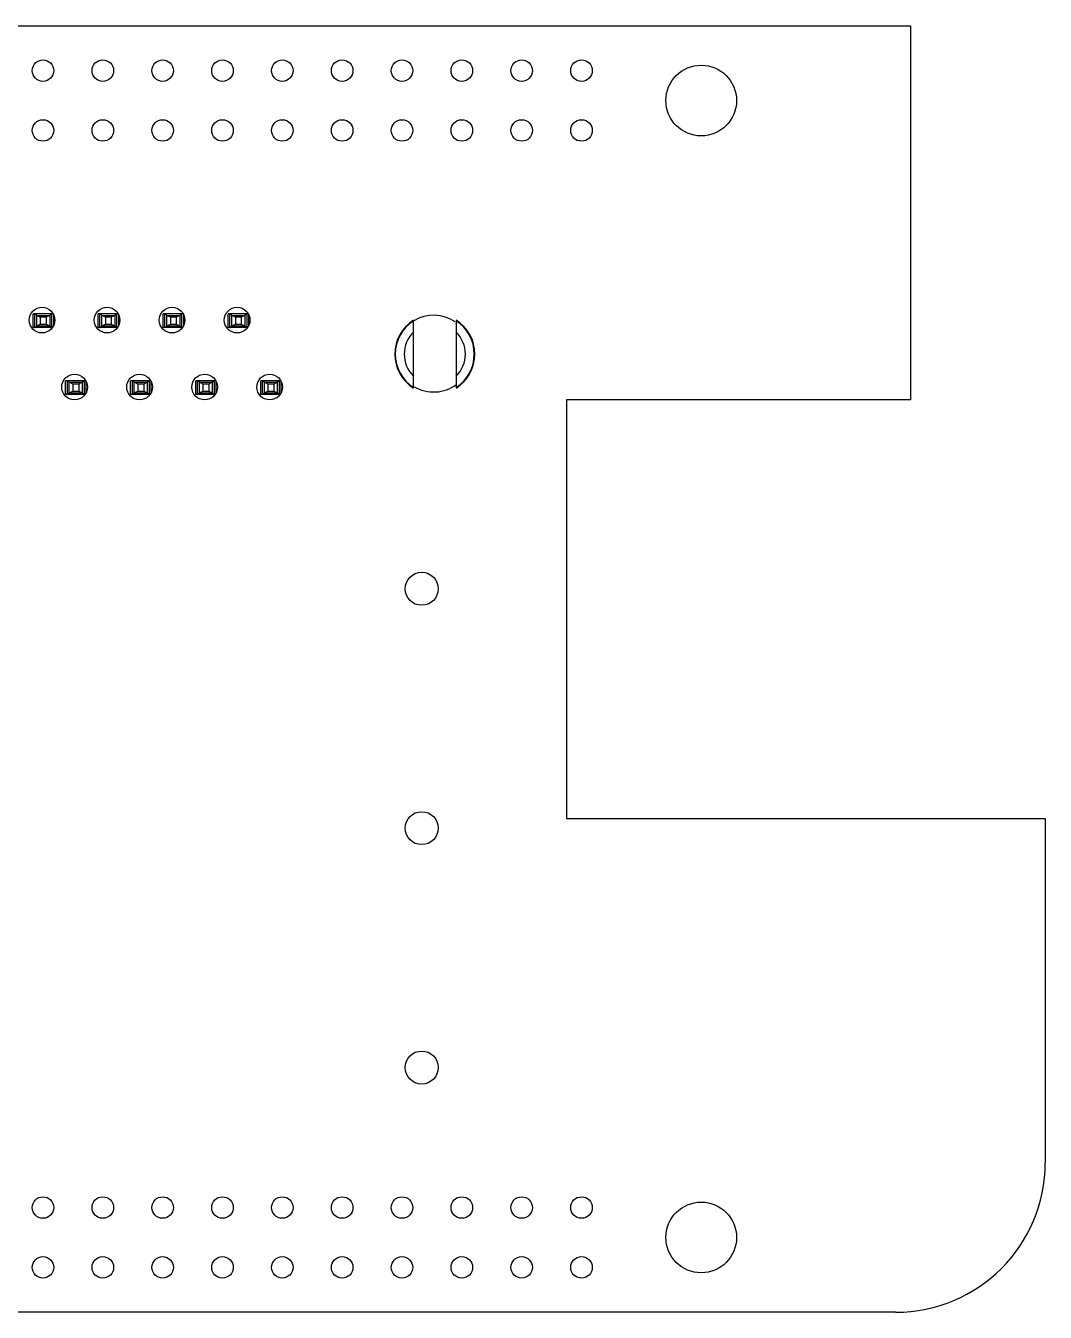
# Model space of a CAD drawing. Header units: millimetres. Extents: x -86.4 to 0, y 0 to 54.6.
# Drawn here: x -43.3 to 0, y 0 to 54.6 of the extents above; entities that cross this region are included whole.
import ezdxf

# ---------------------------------------------------------------- set-up
doc = ezdxf.new("R2010")
doc.units = ezdxf.units.MM

msp = doc.modelspace()

# ---------------------------------------------------------------- linework, layer by layer
at = {"color": 7, "linetype": 'Continuous', "lineweight": 25}
for p, q in [((-73.66, 54.61), (-5.715, 54.61)), ((-5.715, 54.61), (-5.715, 38.735)), ((-42.111, 42.38), (-42.962, 42.38)), ((-42.962, 41.8), (-42.962, 42.38)), ((-42.887, 41.8), (-42.887, 42.38)), ((-42.807, 42.315), (-42.257, 42.315)), ((-42.657, 42.24), (-42.807, 42.315)), ((-42.807, 41.865), (-42.807, 42.315)), ((-42.657, 42.24), (-42.657, 41.94)), ((-42.407, 42.24), (-42.657, 42.24)), ((-42.257, 42.315), (-42.407, 42.24)), ((-42.407, 42.24), (-42.407, 41.94)), ((-42.257, 42.315), (-42.257, 41.865)), ((-42.177, 42.38), (-42.177, 41.8)), ((-42.102, 42.365), (-42.102, 41.862)), ((-39.35, 42.38), (-40.202, 42.38)), ((-40.202, 41.8), (-40.202, 42.38)), ((-40.127, 41.8), (-40.127, 42.38)), ((-40.047, 42.315), (-39.497, 42.315)), ((-39.897, 42.24), (-40.047, 42.315)), ((-40.047, 41.865), (-40.047, 42.315)), ((-39.647, 42.24), (-39.897, 42.24)), ((-39.897, 42.24), (-39.897, 41.94)), ((-39.497, 42.315), (-39.647, 42.24)), ((-39.647, 42.24), (-39.647, 41.94)), ((-39.497, 42.315), (-39.497, 41.865)), ((-39.417, 42.38), (-39.417, 41.8)), ((-39.342, 42.367), (-39.342, 41.86)), ((-36.589, 42.38), (-37.442, 42.38)), ((-37.442, 41.8), (-37.442, 42.38)), ((-37.367, 41.8), (-37.367, 42.38)), ((-37.287, 42.315), (-36.737, 42.315)), ((-37.137, 42.24), (-37.287, 42.315)), ((-37.287, 41.865), (-37.287, 42.315)), ((-36.887, 42.24), (-37.137, 42.24)), ((-37.137, 42.24), (-37.137, 41.94)), ((-36.737, 42.315), (-36.887, 42.24)), ((-36.887, 42.24), (-36.887, 41.94)), ((-36.737, 42.315), (-36.737, 41.865)), ((-36.657, 42.38), (-36.657, 41.8)), ((-36.582, 42.369), (-36.582, 41.858)), ((-33.828, 42.38), (-34.682, 42.38)), ((-34.682, 41.8), (-34.682, 42.38)), ((-34.607, 41.8), (-34.607, 42.38)), ((-34.527, 42.315), (-33.977, 42.315)), ((-34.377, 42.24), (-34.527, 42.315)), ((-34.527, 41.865), (-34.527, 42.315)), ((-34.377, 42.24), (-34.377, 41.94)), ((-34.127, 42.24), (-34.377, 42.24)), ((-33.977, 42.315), (-34.127, 42.24)), ((-34.127, 42.24), (-34.127, 41.94)), ((-33.977, 42.315), (-33.977, 41.865)), ((-33.897, 42.38), (-33.897, 41.8)), ((-33.822, 42.371), (-33.822, 41.856)), ((-42.139, 41.8), (-42.962, 41.8)), ((-42.807, 41.865), (-42.657, 41.94)), ((-42.807, 41.865), (-42.257, 41.865)), ((-42.657, 41.94), (-42.407, 41.94)), ((-42.407, 41.94), (-42.257, 41.865)), ((-39.378, 41.8), (-40.202, 41.8)), ((-40.047, 41.865), (-39.897, 41.94)), ((-40.047, 41.865), (-39.497, 41.865)), ((-39.897, 41.94), (-39.647, 41.94)), ((-39.647, 41.94), (-39.497, 41.865)), ((-36.617, 41.8), (-37.442, 41.8)), ((-37.287, 41.865), (-37.137, 41.94)), ((-37.287, 41.865), (-36.737, 41.865)), ((-37.137, 41.94), (-36.887, 41.94)), ((-36.887, 41.94), (-36.737, 41.865)), ((-33.856, 41.8), (-34.682, 41.8)), ((-34.527, 41.865), (-34.377, 41.94)), ((-34.527, 41.865), (-33.977, 41.865)), ((-34.377, 41.94), (-34.127, 41.94)), ((-34.127, 41.94), (-33.977, 41.865)), ((-26.812, 39.732), (-26.812, 41.608)), ((-25.012, 41.608), (-25.012, 39.732)), ((-40.73, 39.54), (-41.582, 39.54)), ((-41.582, 38.96), (-41.582, 39.54)), ((-41.507, 38.96), (-41.507, 39.54)), ((-41.427, 39.475), (-40.877, 39.475)), ((-41.277, 39.4), (-41.427, 39.475)), ((-41.427, 39.025), (-41.427, 39.475)), ((-41.027, 39.4), (-41.277, 39.4)), ((-41.277, 39.4), (-41.277, 39.1)), ((-40.877, 39.475), (-41.027, 39.4)), ((-41.027, 39.4), (-41.027, 39.1)), ((-40.877, 39.475), (-40.877, 39.025)), ((-40.797, 39.54), (-40.797, 38.96)), ((-40.722, 39.526), (-40.722, 39.021)), ((-37.969, 39.54), (-38.822, 39.54)), ((-38.822, 38.96), (-38.822, 39.54)), ((-38.747, 38.96), (-38.747, 39.54)), ((-38.667, 39.025), (-38.667, 39.475)), ((-38.517, 39.4), (-38.667, 39.475)), ((-38.667, 39.475), (-38.117, 39.475)), ((-38.517, 39.4), (-38.517, 39.1)), ((-38.267, 39.4), (-38.517, 39.4)), ((-38.117, 39.475), (-38.267, 39.4)), ((-38.267, 39.4), (-38.267, 39.1)), ((-38.117, 39.475), (-38.117, 39.025)), ((-38.037, 39.54), (-38.037, 38.96)), ((-37.962, 39.528), (-37.962, 39.019)), ((-35.208, 39.54), (-36.062, 39.54)), ((-36.062, 38.96), (-36.062, 39.54)), ((-35.987, 38.96), (-35.987, 39.54)), ((-35.907, 39.025), (-35.907, 39.475)), ((-35.757, 39.4), (-35.907, 39.475)), ((-35.907, 39.475), (-35.357, 39.475)), ((-35.757, 39.4), (-35.757, 39.1)), ((-35.507, 39.4), (-35.757, 39.4)), ((-35.357, 39.475), (-35.507, 39.4)), ((-35.507, 39.4), (-35.507, 39.1)), ((-35.357, 39.475), (-35.357, 39.025)), ((-35.277, 39.54), (-35.277, 38.96)), ((-35.202, 39.53), (-35.202, 39.017)), ((-32.447, 39.54), (-33.302, 39.54)), ((-33.302, 38.96), (-33.302, 39.54)), ((-33.227, 38.96), (-33.227, 39.54)), ((-33.147, 39.025), (-33.147, 39.475)), ((-32.997, 39.4), (-33.147, 39.475)), ((-33.147, 39.475), (-32.597, 39.475)), ((-32.997, 39.4), (-32.997, 39.1)), ((-32.747, 39.4), (-32.997, 39.4)), ((-32.597, 39.475), (-32.747, 39.4)), ((-32.747, 39.4), (-32.747, 39.1)), ((-32.597, 39.475), (-32.597, 39.025)), ((-32.517, 39.54), (-32.517, 38.96)), ((-32.442, 39.531), (-32.442, 39.015)), ((-40.759, 38.96), (-41.582, 38.96)), ((-41.427, 39.025), (-41.277, 39.1)), ((-41.427, 39.025), (-40.877, 39.025)), ((-41.277, 39.1), (-41.027, 39.1)), ((-41.027, 39.1), (-40.877, 39.025)), ((-37.998, 38.96), (-38.822, 38.96)), ((-38.667, 39.025), (-38.517, 39.1)), ((-38.667, 39.025), (-38.117, 39.025)), ((-38.517, 39.1), (-38.267, 39.1)), ((-38.267, 39.1), (-38.117, 39.025)), ((-35.237, 38.96), (-36.062, 38.96)), ((-35.907, 39.025), (-35.757, 39.1)), ((-35.907, 39.025), (-35.357, 39.025)), ((-35.757, 39.1), (-35.507, 39.1)), ((-35.507, 39.1), (-35.357, 39.025)), ((-32.476, 38.96), (-33.302, 38.96)), ((-33.147, 39.025), (-32.997, 39.1)), ((-33.147, 39.025), (-32.597, 39.025)), ((-32.997, 39.1), (-32.747, 39.1)), ((-32.747, 39.1), (-32.597, 39.025)), ((-20.32, 38.735), (-20.32, 20.955)), ((-5.715, 38.735), (-20.32, 38.735)), ((-20.32, 20.955), (0, 20.955)), ((0, 20.955), (0, 6.35)), ((-6.35, 0), (-73.66, 0))]:
    msp.add_line(p, q, dxfattribs=at)
for centre, radius in [((-42.545, 52.705), 0.457), ((-40.005, 52.705), 0.457), ((-37.465, 52.705), 0.457), ((-34.925, 52.705), 0.457), ((-32.385, 52.705), 0.457), ((-29.845, 52.705), 0.457), ((-27.305, 52.705), 0.457), ((-24.765, 52.705), 0.457), ((-22.225, 52.705), 0.457), ((-19.685, 52.705), 0.457), ((-14.605, 51.435), 1.5), ((-42.545, 50.165), 0.457), ((-40.005, 50.165), 0.457), ((-37.465, 50.165), 0.457), ((-34.925, 50.165), 0.457), ((-32.385, 50.165), 0.457), ((-29.845, 50.165), 0.457), ((-27.305, 50.165), 0.457), ((-24.765, 50.165), 0.457), ((-22.225, 50.165), 0.457), ((-19.685, 50.165), 0.457), ((-42.586, 42.113), 0.545), ((-39.825, 42.113), 0.545), ((-37.064, 42.113), 0.545), ((-34.303, 42.113), 0.545), ((-41.205, 39.273), 0.545), ((-38.444, 39.273), 0.545), ((-35.683, 39.273), 0.545), ((-32.922, 39.273), 0.545), ((-26.467, 30.709), 0.7), ((-26.467, 20.549), 0.7), ((-26.467, 10.389), 0.7), ((-42.545, 4.445), 0.457), ((-40.005, 4.445), 0.457), ((-37.465, 4.445), 0.457), ((-34.925, 4.445), 0.457), ((-32.385, 4.445), 0.457), ((-29.845, 4.445), 0.457), ((-27.305, 4.445), 0.457), ((-24.765, 4.445), 0.457), ((-22.225, 4.445), 0.457), ((-19.685, 4.445), 0.457), ((-14.605, 3.175), 1.5), ((-42.545, 1.905), 0.457), ((-40.005, 1.905), 0.457), ((-37.465, 1.905), 0.457), ((-34.925, 1.905), 0.457), ((-32.385, 1.905), 0.457), ((-29.845, 1.905), 0.457), ((-27.305, 1.905), 0.457), ((-24.765, 1.905), 0.457), ((-22.225, 1.905), 0.457), ((-19.685, 1.905), 0.457)]:
    msp.add_circle(centre, radius, dxfattribs=at)
for centre, radius, start, end in [((-25.912, 40.67), 1.7, 121.9654, 237.9246), ((-25.912, 40.67), 1.677, 122.457, 237.5429), ((-25.962, 40.693), 1.63, 55.6964, 121.2627), ((-25.912, 40.67), 1.7, 301.9622, 57.9374), ((-25.912, 40.67), 1.677, 302.457, 57.5429), ((-25.912, 40.67), 1.3, 133.8131, 226.1869), ((-25.912, 40.67), 1.3, 313.8131, 46.1869), ((-25.962, 40.693), 1.63, 239.5617, 306.3509), ((-6.35, 6.35), 6.35, 270.0039, 359.9961)]:
    msp.add_arc(centre, radius, start, end, dxfattribs=at)
for points, knots in [([(-42.807, 42.315), (-42.807, 42.315), (-42.808, 42.316), (-42.81, 42.318), (-42.812, 42.32), (-42.815, 42.322), (-42.818, 42.325), (-42.822, 42.329), (-42.828, 42.335), (-42.834, 42.341), (-42.842, 42.349), (-42.852, 42.358), (-42.862, 42.366), (-42.865, 42.369), (-42.869, 42.372), (-42.873, 42.375), (-42.875, 42.376), (-42.878, 42.378), (-42.88, 42.379), (-42.882, 42.38), (-42.885, 42.38), (-42.887, 42.38)], [0, 0, 0, 0, 0.0000213032, 0.0000213032, 0.0000213032, 0.000042431, 0.000042431, 0.000042431, 0.0000723384, 0.0000723384, 0.0000723384, 0.0001136473, 0.0001136473, 0.0001136473, 0.0001274369, 0.0001274369, 0.0001274369, 0.0001360899, 0.0001360899, 0.0001360899, 0.0001431283, 0.0001431283, 0.0001431283, 0.0001431283]), ([(-42.177, 42.38), (-42.179, 42.38), (-42.182, 42.38), (-42.184, 42.379), (-42.188, 42.377), (-42.192, 42.374), (-42.196, 42.371), (-42.207, 42.363), (-42.217, 42.353), (-42.226, 42.345), (-42.233, 42.338), (-42.239, 42.333), (-42.244, 42.328), (-42.248, 42.324), (-42.251, 42.321), (-42.253, 42.319), (-42.255, 42.317), (-42.257, 42.316), (-42.257, 42.315), (-42.257, 42.315), (-42.257, 42.315), (-42.257, 42.315)], [0, 0, 0, 0, 0.0000067135, 0.0000067135, 0.0000067135, 0.0000211926, 0.0000211926, 0.0000211926, 0.0000645725, 0.0000645725, 0.0000645725, 0.0000955232, 0.0000955232, 0.0000955232, 0.0001191342, 0.0001191342, 0.0001191342, 0.0001390677, 0.0001390677, 0.0001390677, 0.0001439568, 0.0001439568, 0.0001439568, 0.0001439568]), ([(-40.047, 42.315), (-40.047, 42.315), (-40.048, 42.316), (-40.05, 42.318), (-40.052, 42.32), (-40.055, 42.322), (-40.058, 42.325), (-40.062, 42.329), (-40.068, 42.335), (-40.074, 42.341), (-40.082, 42.349), (-40.092, 42.358), (-40.102, 42.366), (-40.105, 42.369), (-40.109, 42.372), (-40.113, 42.375), (-40.115, 42.376), (-40.118, 42.378), (-40.12, 42.379), (-40.122, 42.38), (-40.125, 42.38), (-40.127, 42.38)], [0, 0, 0, 0, 0.0000213032, 0.0000213032, 0.0000213032, 0.000042431, 0.000042431, 0.000042431, 0.0000723384, 0.0000723384, 0.0000723384, 0.0001136473, 0.0001136473, 0.0001136473, 0.0001274369, 0.0001274369, 0.0001274369, 0.0001360899, 0.0001360899, 0.0001360899, 0.0001431283, 0.0001431283, 0.0001431283, 0.0001431283]), ([(-39.417, 42.38), (-39.419, 42.38), (-39.422, 42.38), (-39.424, 42.379), (-39.428, 42.377), (-39.432, 42.374), (-39.436, 42.371), (-39.447, 42.363), (-39.457, 42.353), (-39.466, 42.345), (-39.473, 42.338), (-39.479, 42.333), (-39.484, 42.328), (-39.488, 42.324), (-39.491, 42.321), (-39.493, 42.319), (-39.495, 42.317), (-39.497, 42.316), (-39.497, 42.315), (-39.497, 42.315), (-39.497, 42.315), (-39.497, 42.315)], [0, 0, 0, 0, 0.0000067135, 0.0000067135, 0.0000067135, 0.0000211926, 0.0000211926, 0.0000211926, 0.0000645725, 0.0000645725, 0.0000645725, 0.0000955232, 0.0000955232, 0.0000955232, 0.0001191342, 0.0001191342, 0.0001191342, 0.0001390677, 0.0001390677, 0.0001390677, 0.0001439568, 0.0001439568, 0.0001439568, 0.0001439568]), ([(-37.287, 42.315), (-37.287, 42.315), (-37.288, 42.316), (-37.29, 42.318), (-37.292, 42.32), (-37.295, 42.322), (-37.298, 42.325), (-37.302, 42.329), (-37.308, 42.335), (-37.314, 42.341), (-37.322, 42.349), (-37.332, 42.358), (-37.342, 42.366), (-37.345, 42.369), (-37.349, 42.372), (-37.353, 42.375), (-37.355, 42.376), (-37.358, 42.378), (-37.36, 42.379), (-37.362, 42.38), (-37.365, 42.38), (-37.367, 42.38)], [0, 0, 0, 0, 0.0000213032, 0.0000213032, 0.0000213032, 0.000042431, 0.000042431, 0.000042431, 0.0000723384, 0.0000723384, 0.0000723384, 0.0001136473, 0.0001136473, 0.0001136473, 0.0001274369, 0.0001274369, 0.0001274369, 0.0001360899, 0.0001360899, 0.0001360899, 0.0001431283, 0.0001431283, 0.0001431283, 0.0001431283]), ([(-36.657, 42.38), (-36.659, 42.38), (-36.662, 42.38), (-36.664, 42.379), (-36.668, 42.377), (-36.672, 42.374), (-36.676, 42.371), (-36.687, 42.363), (-36.697, 42.353), (-36.706, 42.345), (-36.713, 42.338), (-36.719, 42.333), (-36.724, 42.328), (-36.728, 42.324), (-36.731, 42.321), (-36.733, 42.319), (-36.735, 42.317), (-36.737, 42.316), (-36.737, 42.315), (-36.737, 42.315), (-36.737, 42.315), (-36.737, 42.315)], [0, 0, 0, 0, 0.0000067135, 0.0000067135, 0.0000067135, 0.0000211926, 0.0000211926, 0.0000211926, 0.0000645725, 0.0000645725, 0.0000645725, 0.0000955232, 0.0000955232, 0.0000955232, 0.0001191342, 0.0001191342, 0.0001191342, 0.0001390677, 0.0001390677, 0.0001390677, 0.0001439568, 0.0001439568, 0.0001439568, 0.0001439568]), ([(-34.527, 42.315), (-34.527, 42.315), (-34.528, 42.316), (-34.53, 42.318), (-34.532, 42.32), (-34.535, 42.322), (-34.538, 42.325), (-34.542, 42.329), (-34.548, 42.335), (-34.554, 42.341), (-34.562, 42.349), (-34.572, 42.358), (-34.582, 42.366), (-34.585, 42.369), (-34.589, 42.372), (-34.593, 42.375), (-34.595, 42.376), (-34.598, 42.378), (-34.6, 42.379), (-34.602, 42.38), (-34.605, 42.38), (-34.607, 42.38)], [0, 0, 0, 0, 0.0000213032, 0.0000213032, 0.0000213032, 0.000042431, 0.000042431, 0.000042431, 0.0000723384, 0.0000723384, 0.0000723384, 0.0001136473, 0.0001136473, 0.0001136473, 0.0001274369, 0.0001274369, 0.0001274369, 0.0001360899, 0.0001360899, 0.0001360899, 0.0001431283, 0.0001431283, 0.0001431283, 0.0001431283]), ([(-33.897, 42.38), (-33.899, 42.38), (-33.902, 42.38), (-33.904, 42.379), (-33.908, 42.377), (-33.912, 42.374), (-33.916, 42.371), (-33.927, 42.363), (-33.937, 42.353), (-33.946, 42.345), (-33.953, 42.338), (-33.959, 42.333), (-33.964, 42.328), (-33.968, 42.324), (-33.971, 42.321), (-33.973, 42.319), (-33.975, 42.317), (-33.977, 42.316), (-33.977, 42.315), (-33.977, 42.315), (-33.977, 42.315), (-33.977, 42.315)], [0, 0, 0, 0, 0.0000067135, 0.0000067135, 0.0000067135, 0.0000211926, 0.0000211926, 0.0000211926, 0.0000645725, 0.0000645725, 0.0000645725, 0.0000955232, 0.0000955232, 0.0000955232, 0.0001191342, 0.0001191342, 0.0001191342, 0.0001390677, 0.0001390677, 0.0001390677, 0.0001439568, 0.0001439568, 0.0001439568, 0.0001439568]), ([(-42.887, 41.8), (-42.885, 41.8), (-42.883, 41.801), (-42.881, 41.802), (-42.876, 41.803), (-42.872, 41.806), (-42.868, 41.809), (-42.857, 41.818), (-42.847, 41.827), (-42.838, 41.836), (-42.832, 41.842), (-42.826, 41.848), (-42.821, 41.853), (-42.817, 41.856), (-42.813, 41.86), (-42.811, 41.862), (-42.809, 41.864), (-42.808, 41.865), (-42.807, 41.865), (-42.807, 41.865), (-42.807, 41.865), (-42.807, 41.865)], [0, 0, 0, 0, 0.0000067135, 0.0000067135, 0.0000067135, 0.0000211926, 0.0000211926, 0.0000211926, 0.0000645725, 0.0000645725, 0.0000645725, 0.0000955232, 0.0000955232, 0.0000955232, 0.0001191342, 0.0001191342, 0.0001191342, 0.0001390677, 0.0001390677, 0.0001390677, 0.0001439568, 0.0001439568, 0.0001439568, 0.0001439568]), ([(-42.257, 41.865), (-42.257, 41.865), (-42.256, 41.864), (-42.254, 41.863), (-42.252, 41.861), (-42.25, 41.858), (-42.246, 41.855), (-42.242, 41.851), (-42.236, 41.846), (-42.23, 41.84), (-42.222, 41.832), (-42.212, 41.823), (-42.202, 41.814), (-42.199, 41.811), (-42.195, 41.809), (-42.192, 41.806), (-42.189, 41.804), (-42.187, 41.803), (-42.184, 41.802), (-42.182, 41.801), (-42.18, 41.8), (-42.177, 41.8)], [0, 0, 0, 0, 0.0000213032, 0.0000213032, 0.0000213032, 0.000042431, 0.000042431, 0.000042431, 0.0000723384, 0.0000723384, 0.0000723384, 0.0001136473, 0.0001136473, 0.0001136473, 0.0001274369, 0.0001274369, 0.0001274369, 0.0001360899, 0.0001360899, 0.0001360899, 0.0001431283, 0.0001431283, 0.0001431283, 0.0001431283]), ([(-40.127, 41.8), (-40.125, 41.8), (-40.123, 41.801), (-40.121, 41.802), (-40.116, 41.803), (-40.112, 41.806), (-40.108, 41.809), (-40.097, 41.818), (-40.087, 41.827), (-40.078, 41.836), (-40.072, 41.842), (-40.066, 41.848), (-40.061, 41.853), (-40.057, 41.856), (-40.053, 41.86), (-40.051, 41.862), (-40.049, 41.864), (-40.048, 41.865), (-40.047, 41.865), (-40.047, 41.865), (-40.047, 41.865), (-40.047, 41.865)], [0, 0, 0, 0, 0.0000067135, 0.0000067135, 0.0000067135, 0.0000211926, 0.0000211926, 0.0000211926, 0.0000645725, 0.0000645725, 0.0000645725, 0.0000955232, 0.0000955232, 0.0000955232, 0.0001191342, 0.0001191342, 0.0001191342, 0.0001390677, 0.0001390677, 0.0001390677, 0.0001439568, 0.0001439568, 0.0001439568, 0.0001439568]), ([(-39.497, 41.865), (-39.497, 41.865), (-39.496, 41.864), (-39.494, 41.863), (-39.492, 41.861), (-39.49, 41.858), (-39.486, 41.855), (-39.482, 41.851), (-39.476, 41.846), (-39.47, 41.84), (-39.462, 41.832), (-39.452, 41.823), (-39.442, 41.814), (-39.439, 41.811), (-39.435, 41.809), (-39.432, 41.806), (-39.429, 41.804), (-39.427, 41.803), (-39.424, 41.802), (-39.422, 41.801), (-39.42, 41.8), (-39.417, 41.8)], [0, 0, 0, 0, 0.0000213032, 0.0000213032, 0.0000213032, 0.000042431, 0.000042431, 0.000042431, 0.0000723384, 0.0000723384, 0.0000723384, 0.0001136473, 0.0001136473, 0.0001136473, 0.0001274369, 0.0001274369, 0.0001274369, 0.0001360899, 0.0001360899, 0.0001360899, 0.0001431283, 0.0001431283, 0.0001431283, 0.0001431283]), ([(-37.367, 41.8), (-37.365, 41.8), (-37.363, 41.801), (-37.361, 41.802), (-37.356, 41.803), (-37.352, 41.806), (-37.348, 41.809), (-37.337, 41.818), (-37.327, 41.827), (-37.318, 41.836), (-37.312, 41.842), (-37.306, 41.848), (-37.301, 41.853), (-37.297, 41.856), (-37.293, 41.86), (-37.291, 41.862), (-37.289, 41.864), (-37.288, 41.865), (-37.287, 41.865), (-37.287, 41.865), (-37.287, 41.865), (-37.287, 41.865)], [0, 0, 0, 0, 0.0000067135, 0.0000067135, 0.0000067135, 0.0000211926, 0.0000211926, 0.0000211926, 0.0000645725, 0.0000645725, 0.0000645725, 0.0000955232, 0.0000955232, 0.0000955232, 0.0001191342, 0.0001191342, 0.0001191342, 0.0001390677, 0.0001390677, 0.0001390677, 0.0001439568, 0.0001439568, 0.0001439568, 0.0001439568]), ([(-36.737, 41.865), (-36.737, 41.865), (-36.736, 41.864), (-36.734, 41.863), (-36.732, 41.861), (-36.73, 41.858), (-36.726, 41.855), (-36.722, 41.851), (-36.716, 41.846), (-36.71, 41.84), (-36.702, 41.832), (-36.692, 41.823), (-36.682, 41.814), (-36.679, 41.811), (-36.675, 41.809), (-36.672, 41.806), (-36.669, 41.804), (-36.667, 41.803), (-36.664, 41.802), (-36.662, 41.801), (-36.66, 41.8), (-36.657, 41.8)], [0, 0, 0, 0, 0.0000213032, 0.0000213032, 0.0000213032, 0.000042431, 0.000042431, 0.000042431, 0.0000723384, 0.0000723384, 0.0000723384, 0.0001136473, 0.0001136473, 0.0001136473, 0.0001274369, 0.0001274369, 0.0001274369, 0.0001360899, 0.0001360899, 0.0001360899, 0.0001431283, 0.0001431283, 0.0001431283, 0.0001431283]), ([(-34.607, 41.8), (-34.605, 41.8), (-34.603, 41.801), (-34.601, 41.802), (-34.596, 41.803), (-34.592, 41.806), (-34.588, 41.809), (-34.577, 41.818), (-34.567, 41.827), (-34.558, 41.836), (-34.552, 41.842), (-34.546, 41.848), (-34.541, 41.853), (-34.537, 41.856), (-34.533, 41.86), (-34.531, 41.862), (-34.529, 41.864), (-34.528, 41.865), (-34.527, 41.865), (-34.527, 41.865), (-34.527, 41.865), (-34.527, 41.865)], [0, 0, 0, 0, 0.0000067135, 0.0000067135, 0.0000067135, 0.0000211926, 0.0000211926, 0.0000211926, 0.0000645725, 0.0000645725, 0.0000645725, 0.0000955232, 0.0000955232, 0.0000955232, 0.0001191342, 0.0001191342, 0.0001191342, 0.0001390677, 0.0001390677, 0.0001390677, 0.0001439568, 0.0001439568, 0.0001439568, 0.0001439568]), ([(-33.977, 41.865), (-33.977, 41.865), (-33.976, 41.864), (-33.974, 41.863), (-33.972, 41.861), (-33.97, 41.858), (-33.966, 41.855), (-33.962, 41.851), (-33.956, 41.846), (-33.95, 41.84), (-33.942, 41.832), (-33.932, 41.823), (-33.922, 41.814), (-33.919, 41.811), (-33.915, 41.809), (-33.912, 41.806), (-33.909, 41.804), (-33.907, 41.803), (-33.904, 41.802), (-33.902, 41.801), (-33.9, 41.8), (-33.897, 41.8)], [0, 0, 0, 0, 0.0000213032, 0.0000213032, 0.0000213032, 0.000042431, 0.000042431, 0.000042431, 0.0000723384, 0.0000723384, 0.0000723384, 0.0001136473, 0.0001136473, 0.0001136473, 0.0001274369, 0.0001274369, 0.0001274369, 0.0001360899, 0.0001360899, 0.0001360899, 0.0001431283, 0.0001431283, 0.0001431283, 0.0001431283]), ([(-41.427, 39.475), (-41.427, 39.475), (-41.428, 39.476), (-41.43, 39.478), (-41.432, 39.48), (-41.435, 39.482), (-41.438, 39.485), (-41.442, 39.489), (-41.448, 39.495), (-41.454, 39.501), (-41.462, 39.509), (-41.472, 39.518), (-41.482, 39.526), (-41.485, 39.529), (-41.489, 39.532), (-41.493, 39.535), (-41.495, 39.536), (-41.498, 39.538), (-41.5, 39.539), (-41.502, 39.54), (-41.505, 39.54), (-41.507, 39.54)], [0, 0, 0, 0, 0.0000213032, 0.0000213032, 0.0000213032, 0.000042431, 0.000042431, 0.000042431, 0.0000723384, 0.0000723384, 0.0000723384, 0.0001136473, 0.0001136473, 0.0001136473, 0.0001274369, 0.0001274369, 0.0001274369, 0.0001360899, 0.0001360899, 0.0001360899, 0.0001431283, 0.0001431283, 0.0001431283, 0.0001431283]), ([(-40.797, 39.54), (-40.799, 39.54), (-40.802, 39.54), (-40.804, 39.539), (-40.808, 39.537), (-40.812, 39.534), (-40.816, 39.531), (-40.827, 39.523), (-40.837, 39.513), (-40.846, 39.505), (-40.853, 39.498), (-40.859, 39.493), (-40.864, 39.488), (-40.868, 39.484), (-40.871, 39.481), (-40.873, 39.479), (-40.875, 39.477), (-40.877, 39.476), (-40.877, 39.475), (-40.877, 39.475), (-40.877, 39.475), (-40.877, 39.475)], [0, 0, 0, 0, 0.0000067135, 0.0000067135, 0.0000067135, 0.0000211926, 0.0000211926, 0.0000211926, 0.0000645725, 0.0000645725, 0.0000645725, 0.0000955232, 0.0000955232, 0.0000955232, 0.0001191342, 0.0001191342, 0.0001191342, 0.0001390677, 0.0001390677, 0.0001390677, 0.0001439568, 0.0001439568, 0.0001439568, 0.0001439568]), ([(-38.667, 39.475), (-38.667, 39.475), (-38.668, 39.476), (-38.67, 39.478), (-38.672, 39.48), (-38.675, 39.482), (-38.678, 39.485), (-38.682, 39.489), (-38.688, 39.495), (-38.694, 39.501), (-38.702, 39.509), (-38.712, 39.518), (-38.722, 39.526), (-38.725, 39.529), (-38.729, 39.532), (-38.733, 39.535), (-38.735, 39.536), (-38.738, 39.538), (-38.74, 39.539), (-38.742, 39.54), (-38.745, 39.54), (-38.747, 39.54)], [0, 0, 0, 0, 0.0000213032, 0.0000213032, 0.0000213032, 0.000042431, 0.000042431, 0.000042431, 0.0000723384, 0.0000723384, 0.0000723384, 0.0001136473, 0.0001136473, 0.0001136473, 0.0001274369, 0.0001274369, 0.0001274369, 0.0001360899, 0.0001360899, 0.0001360899, 0.0001431283, 0.0001431283, 0.0001431283, 0.0001431283]), ([(-38.037, 39.54), (-38.039, 39.54), (-38.042, 39.54), (-38.044, 39.539), (-38.048, 39.537), (-38.052, 39.534), (-38.056, 39.531), (-38.067, 39.523), (-38.077, 39.513), (-38.086, 39.505), (-38.093, 39.498), (-38.099, 39.493), (-38.104, 39.488), (-38.108, 39.484), (-38.111, 39.481), (-38.113, 39.479), (-38.115, 39.477), (-38.117, 39.476), (-38.117, 39.475), (-38.117, 39.475), (-38.117, 39.475), (-38.117, 39.475)], [0, 0, 0, 0, 0.0000067135, 0.0000067135, 0.0000067135, 0.0000211926, 0.0000211926, 0.0000211926, 0.0000645725, 0.0000645725, 0.0000645725, 0.0000955232, 0.0000955232, 0.0000955232, 0.0001191342, 0.0001191342, 0.0001191342, 0.0001390677, 0.0001390677, 0.0001390677, 0.0001439568, 0.0001439568, 0.0001439568, 0.0001439568]), ([(-35.907, 39.475), (-35.907, 39.475), (-35.908, 39.476), (-35.91, 39.478), (-35.912, 39.48), (-35.915, 39.482), (-35.918, 39.485), (-35.922, 39.489), (-35.928, 39.495), (-35.934, 39.501), (-35.942, 39.509), (-35.952, 39.518), (-35.962, 39.526), (-35.965, 39.529), (-35.969, 39.532), (-35.973, 39.535), (-35.975, 39.536), (-35.978, 39.538), (-35.98, 39.539), (-35.982, 39.54), (-35.985, 39.54), (-35.987, 39.54)], [0, 0, 0, 0, 0.0000213032, 0.0000213032, 0.0000213032, 0.000042431, 0.000042431, 0.000042431, 0.0000723384, 0.0000723384, 0.0000723384, 0.0001136473, 0.0001136473, 0.0001136473, 0.0001274369, 0.0001274369, 0.0001274369, 0.0001360899, 0.0001360899, 0.0001360899, 0.0001431283, 0.0001431283, 0.0001431283, 0.0001431283]), ([(-35.277, 39.54), (-35.279, 39.54), (-35.282, 39.54), (-35.284, 39.539), (-35.288, 39.537), (-35.292, 39.534), (-35.296, 39.531), (-35.307, 39.523), (-35.317, 39.513), (-35.326, 39.505), (-35.333, 39.498), (-35.339, 39.493), (-35.344, 39.488), (-35.348, 39.484), (-35.351, 39.481), (-35.353, 39.479), (-35.355, 39.477), (-35.357, 39.476), (-35.357, 39.475), (-35.357, 39.475), (-35.357, 39.475), (-35.357, 39.475)], [0, 0, 0, 0, 0.0000067135, 0.0000067135, 0.0000067135, 0.0000211926, 0.0000211926, 0.0000211926, 0.0000645725, 0.0000645725, 0.0000645725, 0.0000955232, 0.0000955232, 0.0000955232, 0.0001191342, 0.0001191342, 0.0001191342, 0.0001390677, 0.0001390677, 0.0001390677, 0.0001439568, 0.0001439568, 0.0001439568, 0.0001439568]), ([(-33.147, 39.475), (-33.147, 39.475), (-33.148, 39.476), (-33.15, 39.478), (-33.152, 39.48), (-33.155, 39.482), (-33.158, 39.485), (-33.162, 39.489), (-33.168, 39.495), (-33.174, 39.501), (-33.182, 39.509), (-33.192, 39.518), (-33.202, 39.526), (-33.205, 39.529), (-33.209, 39.532), (-33.213, 39.535), (-33.215, 39.536), (-33.218, 39.538), (-33.22, 39.539), (-33.222, 39.54), (-33.225, 39.54), (-33.227, 39.54)], [0, 0, 0, 0, 0.0000213032, 0.0000213032, 0.0000213032, 0.000042431, 0.000042431, 0.000042431, 0.0000723384, 0.0000723384, 0.0000723384, 0.0001136473, 0.0001136473, 0.0001136473, 0.0001274369, 0.0001274369, 0.0001274369, 0.0001360899, 0.0001360899, 0.0001360899, 0.0001431283, 0.0001431283, 0.0001431283, 0.0001431283]), ([(-32.517, 39.54), (-32.519, 39.54), (-32.522, 39.54), (-32.524, 39.539), (-32.528, 39.537), (-32.532, 39.534), (-32.536, 39.531), (-32.547, 39.523), (-32.557, 39.513), (-32.566, 39.505), (-32.573, 39.498), (-32.579, 39.493), (-32.584, 39.488), (-32.588, 39.484), (-32.591, 39.481), (-32.593, 39.479), (-32.595, 39.477), (-32.597, 39.476), (-32.597, 39.475), (-32.597, 39.475), (-32.597, 39.475), (-32.597, 39.475)], [0, 0, 0, 0, 0.0000067135, 0.0000067135, 0.0000067135, 0.0000211926, 0.0000211926, 0.0000211926, 0.0000645725, 0.0000645725, 0.0000645725, 0.0000955232, 0.0000955232, 0.0000955232, 0.0001191342, 0.0001191342, 0.0001191342, 0.0001390677, 0.0001390677, 0.0001390677, 0.0001439568, 0.0001439568, 0.0001439568, 0.0001439568]), ([(-41.507, 38.96), (-41.505, 38.96), (-41.503, 38.961), (-41.501, 38.962), (-41.496, 38.963), (-41.492, 38.966), (-41.488, 38.969), (-41.477, 38.978), (-41.467, 38.987), (-41.458, 38.996), (-41.452, 39.002), (-41.446, 39.008), (-41.441, 39.013), (-41.437, 39.016), (-41.433, 39.02), (-41.431, 39.022), (-41.429, 39.024), (-41.428, 39.025), (-41.427, 39.025), (-41.427, 39.025), (-41.427, 39.025), (-41.427, 39.025)], [0, 0, 0, 0, 0.0000067135, 0.0000067135, 0.0000067135, 0.0000211926, 0.0000211926, 0.0000211926, 0.0000645725, 0.0000645725, 0.0000645725, 0.0000955232, 0.0000955232, 0.0000955232, 0.0001191342, 0.0001191342, 0.0001191342, 0.0001390677, 0.0001390677, 0.0001390677, 0.0001439568, 0.0001439568, 0.0001439568, 0.0001439568]), ([(-40.877, 39.025), (-40.877, 39.025), (-40.876, 39.024), (-40.874, 39.023), (-40.872, 39.021), (-40.87, 39.018), (-40.866, 39.015), (-40.862, 39.011), (-40.856, 39.006), (-40.85, 39), (-40.842, 38.992), (-40.832, 38.983), (-40.822, 38.974), (-40.819, 38.971), (-40.815, 38.969), (-40.812, 38.966), (-40.809, 38.964), (-40.807, 38.963), (-40.804, 38.962), (-40.802, 38.961), (-40.8, 38.96), (-40.797, 38.96)], [0, 0, 0, 0, 0.0000213032, 0.0000213032, 0.0000213032, 0.000042431, 0.000042431, 0.000042431, 0.0000723384, 0.0000723384, 0.0000723384, 0.0001136473, 0.0001136473, 0.0001136473, 0.0001274369, 0.0001274369, 0.0001274369, 0.0001360899, 0.0001360899, 0.0001360899, 0.0001431283, 0.0001431283, 0.0001431283, 0.0001431283]), ([(-38.747, 38.96), (-38.745, 38.96), (-38.743, 38.961), (-38.741, 38.962), (-38.736, 38.963), (-38.732, 38.966), (-38.728, 38.969), (-38.717, 38.978), (-38.707, 38.987), (-38.698, 38.996), (-38.692, 39.002), (-38.686, 39.008), (-38.681, 39.013), (-38.677, 39.016), (-38.673, 39.02), (-38.671, 39.022), (-38.669, 39.024), (-38.668, 39.025), (-38.667, 39.025), (-38.667, 39.025), (-38.667, 39.025), (-38.667, 39.025)], [0, 0, 0, 0, 0.0000067135, 0.0000067135, 0.0000067135, 0.0000211926, 0.0000211926, 0.0000211926, 0.0000645725, 0.0000645725, 0.0000645725, 0.0000955232, 0.0000955232, 0.0000955232, 0.0001191342, 0.0001191342, 0.0001191342, 0.0001390677, 0.0001390677, 0.0001390677, 0.0001439568, 0.0001439568, 0.0001439568, 0.0001439568]), ([(-38.117, 39.025), (-38.117, 39.025), (-38.116, 39.024), (-38.114, 39.023), (-38.112, 39.021), (-38.11, 39.018), (-38.106, 39.015), (-38.102, 39.011), (-38.096, 39.006), (-38.09, 39), (-38.082, 38.992), (-38.072, 38.983), (-38.062, 38.974), (-38.059, 38.971), (-38.055, 38.969), (-38.052, 38.966), (-38.049, 38.964), (-38.047, 38.963), (-38.044, 38.962), (-38.042, 38.961), (-38.04, 38.96), (-38.037, 38.96)], [0, 0, 0, 0, 0.0000213032, 0.0000213032, 0.0000213032, 0.000042431, 0.000042431, 0.000042431, 0.0000723384, 0.0000723384, 0.0000723384, 0.0001136473, 0.0001136473, 0.0001136473, 0.0001274369, 0.0001274369, 0.0001274369, 0.0001360899, 0.0001360899, 0.0001360899, 0.0001431283, 0.0001431283, 0.0001431283, 0.0001431283]), ([(-35.987, 38.96), (-35.985, 38.96), (-35.983, 38.961), (-35.981, 38.962), (-35.976, 38.963), (-35.972, 38.966), (-35.968, 38.969), (-35.957, 38.978), (-35.947, 38.987), (-35.938, 38.996), (-35.932, 39.002), (-35.926, 39.008), (-35.921, 39.013), (-35.917, 39.016), (-35.913, 39.02), (-35.911, 39.022), (-35.909, 39.024), (-35.908, 39.025), (-35.907, 39.025), (-35.907, 39.025), (-35.907, 39.025), (-35.907, 39.025)], [0, 0, 0, 0, 0.0000067135, 0.0000067135, 0.0000067135, 0.0000211926, 0.0000211926, 0.0000211926, 0.0000645725, 0.0000645725, 0.0000645725, 0.0000955232, 0.0000955232, 0.0000955232, 0.0001191342, 0.0001191342, 0.0001191342, 0.0001390677, 0.0001390677, 0.0001390677, 0.0001439568, 0.0001439568, 0.0001439568, 0.0001439568]), ([(-35.357, 39.025), (-35.357, 39.025), (-35.356, 39.024), (-35.354, 39.023), (-35.352, 39.021), (-35.35, 39.018), (-35.346, 39.015), (-35.342, 39.011), (-35.336, 39.006), (-35.33, 39), (-35.322, 38.992), (-35.312, 38.983), (-35.302, 38.974), (-35.299, 38.971), (-35.295, 38.969), (-35.292, 38.966), (-35.289, 38.964), (-35.287, 38.963), (-35.284, 38.962), (-35.282, 38.961), (-35.28, 38.96), (-35.277, 38.96)], [0, 0, 0, 0, 0.0000213032, 0.0000213032, 0.0000213032, 0.000042431, 0.000042431, 0.000042431, 0.0000723384, 0.0000723384, 0.0000723384, 0.0001136473, 0.0001136473, 0.0001136473, 0.0001274369, 0.0001274369, 0.0001274369, 0.0001360899, 0.0001360899, 0.0001360899, 0.0001431283, 0.0001431283, 0.0001431283, 0.0001431283]), ([(-33.227, 38.96), (-33.225, 38.96), (-33.223, 38.961), (-33.221, 38.962), (-33.216, 38.963), (-33.212, 38.966), (-33.208, 38.969), (-33.197, 38.978), (-33.187, 38.987), (-33.178, 38.996), (-33.172, 39.002), (-33.166, 39.008), (-33.161, 39.013), (-33.157, 39.016), (-33.153, 39.02), (-33.151, 39.022), (-33.149, 39.024), (-33.148, 39.025), (-33.147, 39.025), (-33.147, 39.025), (-33.147, 39.025), (-33.147, 39.025)], [0, 0, 0, 0, 0.0000067135, 0.0000067135, 0.0000067135, 0.0000211926, 0.0000211926, 0.0000211926, 0.0000645725, 0.0000645725, 0.0000645725, 0.0000955232, 0.0000955232, 0.0000955232, 0.0001191342, 0.0001191342, 0.0001191342, 0.0001390677, 0.0001390677, 0.0001390677, 0.0001439568, 0.0001439568, 0.0001439568, 0.0001439568]), ([(-32.597, 39.025), (-32.597, 39.025), (-32.596, 39.024), (-32.594, 39.023), (-32.592, 39.021), (-32.59, 39.018), (-32.586, 39.015), (-32.582, 39.011), (-32.576, 39.006), (-32.57, 39), (-32.562, 38.992), (-32.552, 38.983), (-32.542, 38.974), (-32.539, 38.971), (-32.535, 38.969), (-32.532, 38.966), (-32.529, 38.964), (-32.527, 38.963), (-32.524, 38.962), (-32.522, 38.961), (-32.52, 38.96), (-32.517, 38.96)], [0, 0, 0, 0, 0.0000213032, 0.0000213032, 0.0000213032, 0.000042431, 0.000042431, 0.000042431, 0.0000723384, 0.0000723384, 0.0000723384, 0.0001136473, 0.0001136473, 0.0001136473, 0.0001274369, 0.0001274369, 0.0001274369, 0.0001360899, 0.0001360899, 0.0001360899, 0.0001431283, 0.0001431283, 0.0001431283, 0.0001431283])]:
    msp.add_open_spline(points, degree=3, knots=knots, dxfattribs=at)
for points in [[(-26.812, 41.608), (-26.812, 41.78), (-26.812, 41.935), (-26.812, 42.085)], [(-25.012, 42.085), (-25.012, 41.935), (-25.012, 41.78), (-25.012, 41.608)], [(-26.812, 39.255), (-26.812, 39.405), (-26.812, 39.56), (-26.812, 39.732)], [(-25.012, 39.732), (-25.012, 39.56), (-25.012, 39.405), (-25.012, 39.255)]]:
    msp.add_open_spline(points, degree=3, dxfattribs=at)

doc.saveas('drawing.dxf')
